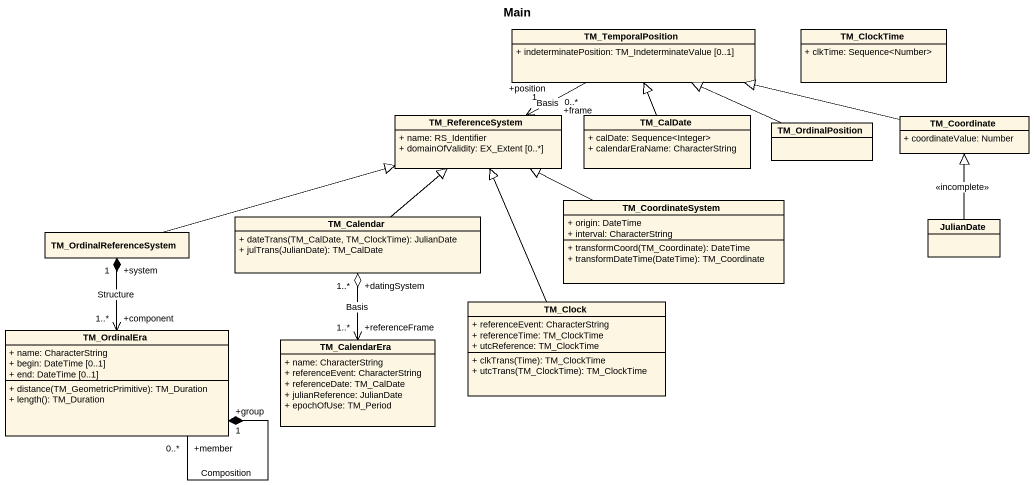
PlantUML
@startuml
title Main
hide circle
hide empty members
skinparam classAttributeIconSize 0
class TM_TemporalPosition {
  + indeterminatePosition: TM_IndeterminateValue [0..1]
}
class TM_ClockTime {
  + clkTime: Sequence<Number>
}
class TM_ReferenceSystem {
  + name: RS_Identifier
  + domainOfValidity: EX_Extent [0..*]
}
class TM_CalDate {
  + calDate: Sequence<Integer>
  + calendarEraName: CharacterString
}
class TM_OrdinalPosition
class TM_Coordinate {
  + coordinateValue: Number
}
class TM_Calendar {
  + dateTrans(TM_CalDate, TM_ClockTime): JulianDate
  + julTrans(JulianDate): TM_CalDate
}
class TM_CoordinateSystem {
  + origin: DateTime
  + interval: CharacterString
  + transformCoord(TM_Coordinate): DateTime
  + transformDateTime(DateTime): TM_Coordinate
}
class TM_OrdinalReferenceSystem
class JulianDate
class TM_OrdinalEra {
  + name: CharacterString
  + begin: DateTime [0..1]
  + end: DateTime [0..1]
  + distance(TM_GeometricPrimitive): TM_Duration
  + length(): TM_Duration
}
class TM_Clock {
  + referenceEvent: CharacterString
  + referenceTime: TM_ClockTime
  + utcReference: TM_ClockTime
  + clkTrans(Time): TM_ClockTime
  + utcTrans(TM_ClockTime): TM_ClockTime
}
class TM_CalendarEra {
  + name: CharacterString
  + referenceEvent: CharacterString
  + referenceDate: TM_CalDate
  + julianReference: JulianDate
  + epochOfUse: TM_Period
}
TM_ReferenceSystem "+frame\n1" <-right- "+position\n0..*" TM_TemporalPosition : Basis
TM_CalDate -up-|> TM_TemporalPosition
TM_OrdinalPosition -left-|> TM_TemporalPosition
TM_Coordinate -left-|> TM_TemporalPosition
TM_Calendar -up-|> TM_ReferenceSystem
TM_CoordinateSystem -left-|> TM_ReferenceSystem
TM_OrdinalReferenceSystem -right-|> TM_ReferenceSystem
JulianDate -up-|> TM_Coordinate : <<incomplete>>
TM_OrdinalEra "+component\n1..*" <-up-* "+system\n1" TM_OrdinalReferenceSystem : Structure
TM_OrdinalEra "+member\n0..*" --* "+group\n1" TM_OrdinalEra : Composition
TM_Clock -up-|> TM_ReferenceSystem
TM_CalendarEra "+referenceFrame\n1..*" <-up-o "+datingSystem\n1..*" TM_Calendar : Basis
@enduml
